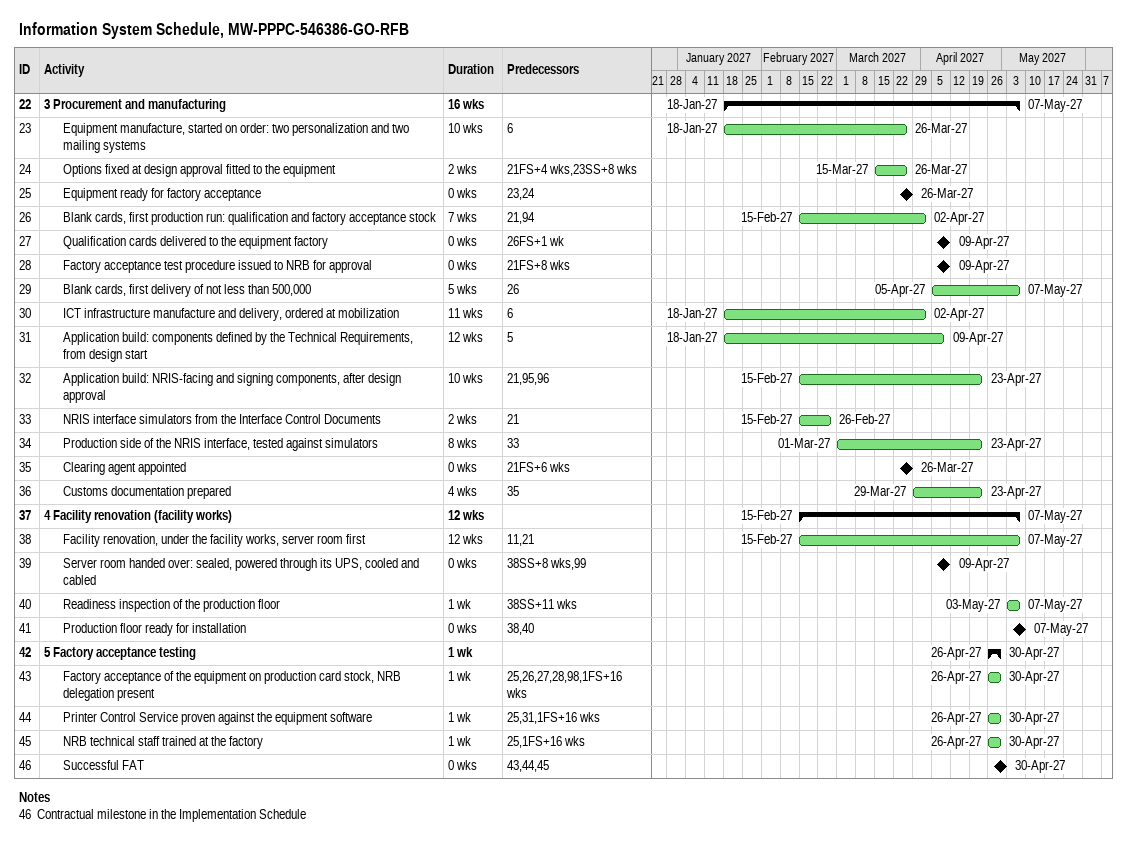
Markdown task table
Information System Schedule, MW-PPPC-546386-GO-RFB

| ID | Level | Task | Duration | Start | Finish | Predecessors |
|---|---|---|---|---|---|---|
| 22 | 1 | **3 Procurement and manufacturing** | 16w | 2027-01-18 | 2027-05-07 |  |
| 23 | 2 | Equipment manufacture, started on order: two personalization and two mailing systems | 10w | 2027-01-18 | 2027-03-26 | 6 |
| 24 | 2 | Options fixed at design approval fitted to the equipment | 2w | 2027-03-15 | 2027-03-26 | 21FS+4w, 23SS+8w |
| 25 | 2 | Equipment ready for factory acceptance | 0w | 2027-03-26 | 2027-03-26 | 23, 24 |
| 26 | 2 | Blank cards, first production run: qualification and factory acceptance stock | 7w | 2027-02-15 | 2027-04-02 | 21, 94 |
| 27 | 2 | Qualification cards delivered to the equipment factory | 0w | 2027-04-09 | 2027-04-09 | 26FS+1w |
| 28 | 2 | Factory acceptance test procedure issued to NRB for approval | 0w | 2027-04-09 | 2027-04-09 | 21FS+8w |
| 29 | 2 | Blank cards, first delivery of not less than 500,000 | 5w | 2027-04-05 | 2027-05-07 | 26 |
| 30 | 2 | ICT infrastructure manufacture and delivery, ordered at mobilization | 11w | 2027-01-18 | 2027-04-02 | 6 |
| 31 | 2 | Application build: components defined by the Technical Requirements, from design start | 12w | 2027-01-18 | 2027-04-09 | 5 |
| 32 | 2 | Application build: NRIS-facing and signing components, after design approval | 10w | 2027-02-15 | 2027-04-23 | 21, 95, 96 |
| 33 | 2 | NRIS interface simulators from the Interface Control Documents | 2w | 2027-02-15 | 2027-02-26 | 21 |
| 34 | 2 | Production side of the NRIS interface, tested against simulators | 8w | 2027-03-01 | 2027-04-23 | 33 |
| 35 | 2 | Clearing agent appointed | 0w | 2027-03-26 | 2027-03-26 | 21FS+6w |
| 36 | 2 | Customs documentation prepared | 4w | 2027-03-29 | 2027-04-23 | 35 |
| 37 | 1 | **4 Facility renovation (facility works)** | 12w | 2027-02-15 | 2027-05-07 |  |
| 38 | 2 | Facility renovation, under the facility works, server room first | 12w | 2027-02-15 | 2027-05-07 | 11, 21 |
| 39 | 2 | Server room handed over: sealed, powered through its UPS, cooled and cabled | 0w | 2027-04-09 | 2027-04-09 | 38SS+8w, 99 |
| 40 | 2 | Readiness inspection of the production floor | 1w | 2027-05-03 | 2027-05-07 | 38SS+11w |
| 41 | 2 | Production floor ready for installation | 0w | 2027-05-07 | 2027-05-07 | 38, 40 |
| 42 | 1 | **5 Factory acceptance testing** | 1w | 2027-04-26 | 2027-04-30 |  |
| 43 | 2 | Factory acceptance of the equipment on production card stock, NRB delegation present | 1w | 2027-04-26 | 2027-04-30 | 25, 26, 27, 28, 98, 1FS+16w |
| 44 | 2 | Printer Control Service proven against the equipment software | 1w | 2027-04-26 | 2027-04-30 | 25, 31, 1FS+16w |
| 45 | 2 | NRB technical staff trained at the factory | 1w | 2027-04-26 | 2027-04-30 | 25, 1FS+16w |
| 46 | 2 | Successful FAT | 0w | 2027-04-30 | 2027-04-30 | 43, 44, 45 |

Notes
- 46: Contractual milestone in the Implementation Schedule
